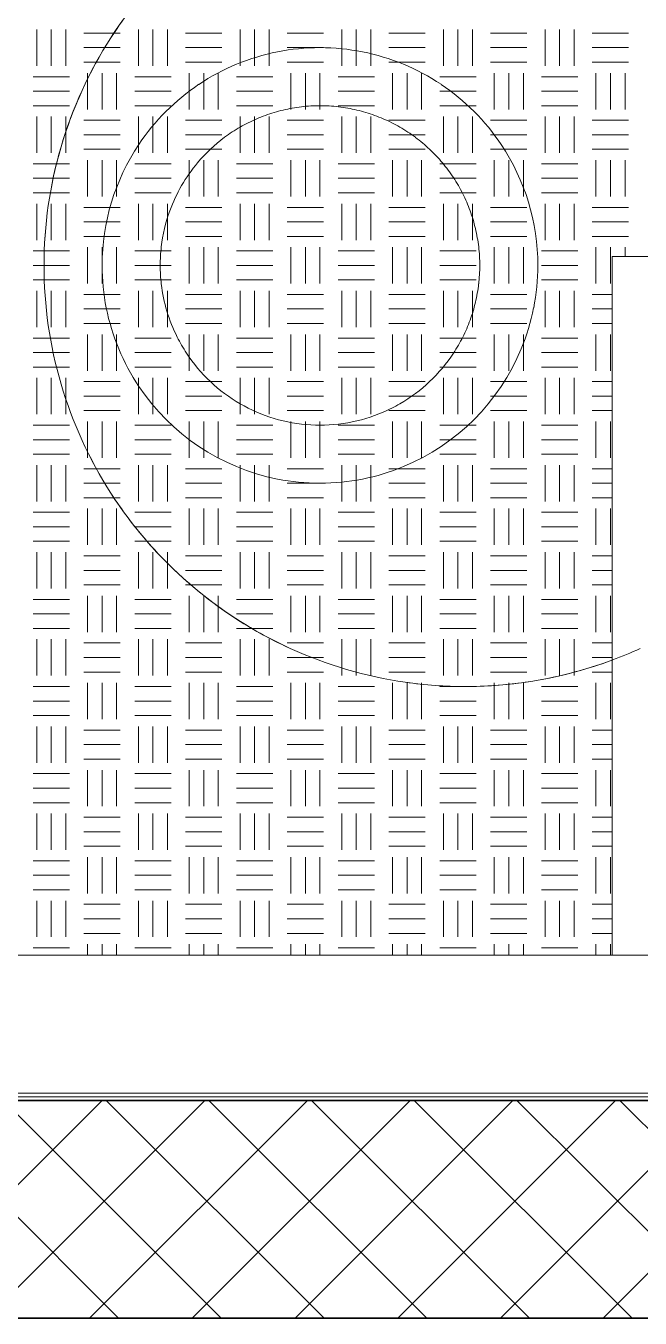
# Model space of a CAD drawing. Extents: x -1907 to 937, y -179 to 966.
# Drawn here: x -439.86 to -422.94, y 218.65 to 254.25 of the extents above; entities that cross this region are included whole.
import ezdxf
from ezdxf.lldxf.tags import DXFTag

# ---------------------------------------------------------------- set-up
doc = ezdxf.new("R2010")
doc.units = 0
doc.layers.get('0').update_dxf_attribs({"lineweight": 13})
for name, color, linetype, lineweight in [('A-FLOR-____-OTLN', 7, 'Continuous', 9), ('A-FLOR-____-OVHD', 7, 'Strichpunkt - Fein', 9), ('A-GENM-____-OTLN', 7, 'Continuous', 9), ('A-WALL-____-MCUT', 7, 'Continuous', 35), ('A-WALL-____-PATT', 7, 'Continuous', 35), ('M-EQPM-____-OTLN', 7, 'Continuous', 9), ('S-GRID-____-OTLN', 7, 'Continuous', 5)]:
    doc.layers.add(name, color=color, linetype=linetype, lineweight=lineweight)
tags = doc.linetypes.add('_Rasterlinie_', pattern=[0.375, 0.2, -0.05, 0.075, -0.05]).pattern_tags.tags
tags[10:11] = [DXFTag(74, 4), DXFTag(75, 0), DXFTag(340, '0'), DXFTag(46, 1.0), DXFTag(50, 0.0), DXFTag(44, 0.0), DXFTag(45, 0.0)]
tags[8:9] = [DXFTag(74, 4), DXFTag(75, 0), DXFTag(340, '0'), DXFTag(46, 1.0), DXFTag(50, 0.0), DXFTag(44, 0.0), DXFTag(45, 0.0)]
tags[6:7] = [DXFTag(74, 4), DXFTag(75, 0), DXFTag(340, '0'), DXFTag(46, 1.0), DXFTag(50, 0.0), DXFTag(44, 0.0), DXFTag(45, 0.0)]
tags[4:5] = [DXFTag(74, 4), DXFTag(75, 0), DXFTag(340, '0'), DXFTag(46, 1.0), DXFTag(50, 0.0), DXFTag(44, 0.0), DXFTag(45, 0.0)]
tags = doc.linetypes.add('Strichpunkt - Fein', pattern=[0.2, 0.1, -0.05, 0, -0.05]).pattern_tags.tags
tags[10:11] = [DXFTag(74, 4), DXFTag(75, 0), DXFTag(340, '0'), DXFTag(46, 1.0), DXFTag(50, 0.0), DXFTag(44, 0.0), DXFTag(45, 0.0)]
tags[8:9] = [DXFTag(74, 4), DXFTag(75, 0), DXFTag(340, '0'), DXFTag(46, 1.0), DXFTag(50, 0.0), DXFTag(44, 0.0), DXFTag(45, 0.0)]
tags[6:7] = [DXFTag(74, 4), DXFTag(75, 0), DXFTag(340, '0'), DXFTag(46, 1.0), DXFTag(50, 0.0), DXFTag(44, 0.0), DXFTag(45, 0.0)]
tags[4:5] = [DXFTag(74, 4), DXFTag(75, 0), DXFTag(340, '0'), DXFTag(46, 1.0), DXFTag(50, 0.0), DXFTag(44, 0.0), DXFTag(45, 0.0)]

# ---------------------------------------------------------------- blocks, each defined once
blk = doc.blocks.new('Referenz-A0UJ2810XE', base_point=(-1920.131, -159.413))
at = {"layer": 'A-FLOR-____-OTLN', "color": 0, "linetype": 'Continuous', "ltscale": 0.13}
blk.add_line((-450.461, 228.65), (-404.461, 228.65), dxfattribs=at)
at = {"layer": 'A-FLOR-____-OVHD', "color": 0, "linetype": 'Strichpunkt - Fein', "ltscale": 0.13}
blk.add_line((-33.561, 224.65), (-797.461, 224.65), dxfattribs=at)
at = {"layer": 'A-GENM-____-OTLN', "color": 0, "linetype": 'Continuous', "ltscale": 0.13}
for p, q in [((-439.561, 253.15), (-439.561, 254.15)), ((-439.161, 253.15), (-439.161, 254.15)), ((-438.761, 253.15), (-438.761, 254.15)), ((-437.261, 254.05), (-438.261, 254.05)), ((-436.761, 253.15), (-436.761, 254.15)), ((-436.361, 253.15), (-436.361, 254.15)), ((-435.961, 253.15), (-435.961, 254.15)), ((-434.461, 254.05), (-435.461, 254.05)), ((-433.961, 253.15), (-433.961, 254.15)), ((-433.561, 253.15), (-433.561, 254.15)), ((-433.161, 253.15), (-433.161, 254.15)), ((-431.661, 254.05), (-432.661, 254.05)), ((-431.161, 253.15), (-431.161, 254.15)), ((-430.761, 253.15), (-430.761, 254.15)), ((-430.361, 253.15), (-430.361, 254.15)), ((-428.861, 254.05), (-429.861, 254.05)), ((-428.361, 253.15), (-428.361, 254.15)), ((-427.961, 253.15), (-427.961, 254.15)), ((-427.561, 253.15), (-427.561, 254.15)), ((-426.061, 254.05), (-427.061, 254.05)), ((-425.561, 253.15), (-425.561, 254.15)), ((-425.161, 253.15), (-425.161, 254.15)), ((-424.761, 253.15), (-424.761, 254.15)), ((-423.261, 254.05), (-424.261, 254.05)), ((-437.261, 253.65), (-438.261, 253.65)), ((-434.461, 253.65), (-435.461, 253.65)), ((-431.661, 253.65), (-432.661, 253.65)), ((-428.861, 253.65), (-429.861, 253.65)), ((-426.061, 253.65), (-427.061, 253.65)), ((-423.261, 253.65), (-424.261, 253.65)), ((-437.261, 253.25), (-438.261, 253.25)), ((-434.461, 253.25), (-435.461, 253.25)), ((-431.661, 253.25), (-432.661, 253.25)), ((-428.861, 253.25), (-429.861, 253.25)), ((-426.061, 253.25), (-427.061, 253.25)), ((-423.261, 253.25), (-424.261, 253.25)), ((-438.661, 252.85), (-439.661, 252.85)), ((-438.161, 251.95), (-438.161, 252.95)), ((-437.761, 251.95), (-437.761, 252.95)), ((-437.361, 251.95), (-437.361, 252.95)), ((-435.861, 252.85), (-436.861, 252.85)), ((-435.361, 251.95), (-435.361, 252.95)), ((-434.961, 251.95), (-434.961, 252.95)), ((-434.561, 251.95), (-434.561, 252.95)), ((-433.061, 252.85), (-434.061, 252.85)), ((-432.561, 251.95), (-432.561, 252.95)), ((-432.161, 251.95), (-432.161, 252.95)), ((-431.761, 251.95), (-431.761, 252.95)), ((-430.261, 252.85), (-431.261, 252.85)), ((-429.761, 251.95), (-429.761, 252.95)), ((-429.361, 251.95), (-429.361, 252.95)), ((-428.961, 251.95), (-428.961, 252.95)), ((-427.461, 252.85), (-428.461, 252.85)), ((-426.961, 251.95), (-426.961, 252.95)), ((-426.561, 251.95), (-426.561, 252.95)), ((-426.161, 251.95), (-426.161, 252.95)), ((-424.661, 252.85), (-425.661, 252.85)), ((-424.161, 251.95), (-424.161, 252.95)), ((-423.761, 251.95), (-423.761, 252.95)), ((-423.361, 251.95), (-423.361, 252.95)), ((-438.661, 252.45), (-439.661, 252.45)), ((-435.861, 252.45), (-436.861, 252.45)), ((-433.061, 252.45), (-434.061, 252.45)), ((-430.261, 252.45), (-431.261, 252.45)), ((-427.461, 252.45), (-428.461, 252.45)), ((-424.661, 252.45), (-425.661, 252.45)), ((-438.661, 252.05), (-439.661, 252.05)), ((-435.861, 252.05), (-436.861, 252.05)), ((-433.061, 252.05), (-434.061, 252.05)), ((-430.261, 252.05), (-431.261, 252.05)), ((-427.461, 252.05), (-428.461, 252.05)), ((-424.661, 252.05), (-425.661, 252.05)), ((-439.561, 250.75), (-439.561, 251.75)), ((-439.161, 250.75), (-439.161, 251.75)), ((-438.761, 250.75), (-438.761, 251.75)), ((-436.761, 250.75), (-436.761, 251.75)), ((-436.361, 250.75), (-436.361, 251.75)), ((-435.961, 250.75), (-435.961, 251.75)), ((-433.961, 250.75), (-433.961, 251.75)), ((-433.561, 250.75), (-433.561, 251.75)), ((-433.161, 250.75), (-433.161, 251.75)), ((-431.161, 250.75), (-431.161, 251.75)), ((-430.761, 250.75), (-430.761, 251.75)), ((-430.361, 250.75), (-430.361, 251.75)), ((-428.361, 250.75), (-428.361, 251.75)), ((-427.961, 250.75), (-427.961, 251.75)), ((-427.561, 250.75), (-427.561, 251.75)), ((-425.561, 250.75), (-425.561, 251.75)), ((-425.161, 250.75), (-425.161, 251.75)), ((-424.761, 250.75), (-424.761, 251.75)), ((-437.261, 251.65), (-438.261, 251.65)), ((-434.461, 251.65), (-435.461, 251.65)), ((-431.661, 251.65), (-432.661, 251.65)), ((-428.861, 251.65), (-429.861, 251.65)), ((-426.061, 251.65), (-427.061, 251.65)), ((-423.261, 251.65), (-424.261, 251.65)), ((-437.261, 251.25), (-438.261, 251.25)), ((-434.461, 251.25), (-435.461, 251.25)), ((-431.661, 251.25), (-432.661, 251.25)), ((-428.861, 251.25), (-429.861, 251.25)), ((-426.061, 251.25), (-427.061, 251.25)), ((-423.261, 251.25), (-424.261, 251.25)), ((-437.261, 250.85), (-438.261, 250.85)), ((-434.461, 250.85), (-435.461, 250.85)), ((-431.661, 250.85), (-432.661, 250.85)), ((-428.861, 250.85), (-429.861, 250.85)), ((-426.061, 250.85), (-427.061, 250.85)), ((-423.261, 250.85), (-424.261, 250.85)), ((-438.661, 250.45), (-439.661, 250.45)), ((-438.161, 249.55), (-438.161, 250.55)), ((-437.761, 249.55), (-437.761, 250.55)), ((-437.361, 249.55), (-437.361, 250.55)), ((-435.861, 250.45), (-436.861, 250.45)), ((-435.361, 249.55), (-435.361, 250.55)), ((-434.961, 249.55), (-434.961, 250.55)), ((-434.561, 249.55), (-434.561, 250.55)), ((-433.061, 250.45), (-434.061, 250.45)), ((-432.561, 249.55), (-432.561, 250.55)), ((-432.161, 249.55), (-432.161, 250.55)), ((-431.761, 249.55), (-431.761, 250.55)), ((-430.261, 250.45), (-431.261, 250.45)), ((-429.761, 249.55), (-429.761, 250.55)), ((-429.361, 249.55), (-429.361, 250.55)), ((-428.961, 249.55), (-428.961, 250.55)), ((-427.461, 250.45), (-428.461, 250.45)), ((-426.961, 249.55), (-426.961, 250.55)), ((-426.561, 249.55), (-426.561, 250.55)), ((-426.161, 249.55), (-426.161, 250.55)), ((-424.661, 250.45), (-425.661, 250.45)), ((-424.161, 249.55), (-424.161, 250.55)), ((-423.761, 249.55), (-423.761, 250.55)), ((-423.361, 249.55), (-423.361, 250.55)), ((-438.661, 250.05), (-439.661, 250.05)), ((-435.861, 250.05), (-436.861, 250.05)), ((-433.061, 250.05), (-434.061, 250.05)), ((-430.261, 250.05), (-431.261, 250.05)), ((-427.461, 250.05), (-428.461, 250.05)), ((-424.661, 250.05), (-425.661, 250.05)), ((-438.661, 249.65), (-439.661, 249.65)), ((-435.861, 249.65), (-436.861, 249.65)), ((-433.061, 249.65), (-434.061, 249.65)), ((-430.261, 249.65), (-431.261, 249.65)), ((-427.461, 249.65), (-428.461, 249.65)), ((-424.661, 249.65), (-425.661, 249.65)), ((-439.561, 248.35), (-439.561, 249.35)), ((-439.161, 248.35), (-439.161, 249.35)), ((-438.761, 248.35), (-438.761, 249.35)), ((-437.261, 249.25), (-438.261, 249.25)), ((-436.761, 248.35), (-436.761, 249.35)), ((-436.361, 248.35), (-436.361, 249.35)), ((-435.961, 248.35), (-435.961, 249.35)), ((-434.461, 249.25), (-435.461, 249.25)), ((-433.961, 248.35), (-433.961, 249.35)), ((-433.561, 248.35), (-433.561, 249.35)), ((-433.161, 248.35), (-433.161, 249.35)), ((-431.661, 249.25), (-432.661, 249.25)), ((-431.161, 248.35), (-431.161, 249.35)), ((-430.761, 248.35), (-430.761, 249.35)), ((-430.361, 248.35), (-430.361, 249.35)), ((-428.861, 249.25), (-429.861, 249.25)), ((-428.361, 248.35), (-428.361, 249.35)), ((-427.961, 248.35), (-427.961, 249.35)), ((-427.561, 248.35), (-427.561, 249.35)), ((-426.061, 249.25), (-427.061, 249.25)), ((-425.561, 248.35), (-425.561, 249.35)), ((-425.161, 248.35), (-425.161, 249.35)), ((-424.761, 248.35), (-424.761, 249.35)), ((-423.261, 249.25), (-424.261, 249.25)), ((-437.261, 248.85), (-438.261, 248.85)), ((-434.461, 248.85), (-435.461, 248.85)), ((-431.661, 248.85), (-432.661, 248.85)), ((-428.861, 248.85), (-429.861, 248.85)), ((-426.061, 248.85), (-427.061, 248.85)), ((-423.261, 248.85), (-424.261, 248.85)), ((-437.261, 248.45), (-438.261, 248.45)), ((-438.161, 247.15), (-438.161, 248.15)), ((-437.761, 247.15), (-437.761, 248.15)), ((-437.361, 247.15), (-437.361, 248.15)), ((-434.461, 248.45), (-435.461, 248.45)), ((-435.361, 247.15), (-435.361, 248.15)), ((-434.961, 247.15), (-434.961, 248.15)), ((-434.561, 247.15), (-434.561, 248.15)), ((-431.661, 248.45), (-432.661, 248.45)), ((-432.561, 247.15), (-432.561, 248.15)), ((-432.161, 247.15), (-432.161, 248.15)), ((-431.761, 247.15), (-431.761, 248.15)), ((-428.861, 248.45), (-429.861, 248.45)), ((-429.761, 247.15), (-429.761, 248.15)), ((-429.361, 247.15), (-429.361, 248.15)), ((-428.961, 247.15), (-428.961, 248.15)), ((-426.061, 248.45), (-427.061, 248.45)), ((-426.961, 247.15), (-426.961, 248.15)), ((-426.561, 247.15), (-426.561, 248.15)), ((-426.161, 247.15), (-426.161, 248.15)), ((-423.261, 248.45), (-424.261, 248.45)), ((-424.161, 247.15), (-424.161, 248.15)), ((-423.761, 247.15), (-423.761, 248.15)), ((-423.361, 247.9), (-423.361, 248.15)), ((-438.661, 248.05), (-439.661, 248.05)), ((-435.861, 248.05), (-436.861, 248.05)), ((-433.061, 248.05), (-434.061, 248.05)), ((-430.261, 248.05), (-431.261, 248.05)), ((-427.461, 248.05), (-428.461, 248.05)), ((-424.661, 248.05), (-425.661, 248.05)), ((-404.461, 247.9), (-423.711, 247.9)), ((-423.711, 247.9), (-423.711, 228.65)), ((-423.711, 228.65), (-423.711, 247.9)), ((-423.711, 247.9), (-404.461, 247.9)), ((-438.661, 247.65), (-439.661, 247.65)), ((-435.861, 247.65), (-436.861, 247.65)), ((-433.061, 247.65), (-434.061, 247.65)), ((-430.261, 247.65), (-431.261, 247.65)), ((-427.461, 247.65), (-428.461, 247.65)), ((-424.661, 247.65), (-425.661, 247.65)), ((-438.661, 247.25), (-439.661, 247.25)), ((-435.861, 247.25), (-436.861, 247.25)), ((-433.061, 247.25), (-434.061, 247.25)), ((-430.261, 247.25), (-431.261, 247.25)), ((-427.461, 247.25), (-428.461, 247.25)), ((-424.661, 247.25), (-425.661, 247.25)), ((-439.561, 245.95), (-439.561, 246.95)), ((-439.161, 245.95), (-439.161, 246.95)), ((-438.761, 245.95), (-438.761, 246.95)), ((-437.261, 246.85), (-438.261, 246.85)), ((-436.761, 245.95), (-436.761, 246.95)), ((-436.361, 245.95), (-436.361, 246.95)), ((-435.961, 245.95), (-435.961, 246.95)), ((-434.461, 246.85), (-435.461, 246.85)), ((-433.961, 245.95), (-433.961, 246.95)), ((-433.561, 245.95), (-433.561, 246.95)), ((-433.161, 245.95), (-433.161, 246.95)), ((-431.661, 246.85), (-432.661, 246.85)), ((-431.161, 245.95), (-431.161, 246.95)), ((-430.761, 245.95), (-430.761, 246.95)), ((-430.361, 245.95), (-430.361, 246.95)), ((-428.861, 246.85), (-429.861, 246.85)), ((-428.361, 245.95), (-428.361, 246.95)), ((-427.961, 245.95), (-427.961, 246.95)), ((-427.561, 245.95), (-427.561, 246.95)), ((-426.061, 246.85), (-427.061, 246.85)), ((-425.561, 245.95), (-425.561, 246.95)), ((-425.161, 245.95), (-425.161, 246.95)), ((-424.761, 245.95), (-424.761, 246.95)), ((-423.705, 246.85), (-424.261, 246.85)), ((-437.261, 246.45), (-438.261, 246.45)), ((-434.461, 246.45), (-435.461, 246.45)), ((-431.661, 246.45), (-432.661, 246.45)), ((-428.861, 246.45), (-429.861, 246.45)), ((-426.061, 246.45), (-427.061, 246.45)), ((-423.706, 246.45), (-424.261, 246.45)), ((-437.261, 246.05), (-438.261, 246.05)), ((-434.461, 246.05), (-435.461, 246.05)), ((-431.661, 246.05), (-432.661, 246.05)), ((-428.861, 246.05), (-429.861, 246.05)), ((-426.061, 246.05), (-427.061, 246.05)), ((-423.706, 246.05), (-424.261, 246.05)), ((-438.661, 245.65), (-439.661, 245.65)), ((-438.161, 244.75), (-438.161, 245.75)), ((-437.761, 244.75), (-437.761, 245.75)), ((-437.361, 244.75), (-437.361, 245.75)), ((-435.861, 245.65), (-436.861, 245.65)), ((-435.361, 244.75), (-435.361, 245.75)), ((-434.961, 244.75), (-434.961, 245.75)), ((-434.561, 244.75), (-434.561, 245.75)), ((-433.061, 245.65), (-434.061, 245.65)), ((-432.561, 244.75), (-432.561, 245.75)), ((-432.161, 244.75), (-432.161, 245.75)), ((-431.761, 244.75), (-431.761, 245.75)), ((-430.261, 245.65), (-431.261, 245.65)), ((-429.761, 244.75), (-429.761, 245.75)), ((-429.361, 244.75), (-429.361, 245.75)), ((-428.961, 244.75), (-428.961, 245.75)), ((-427.461, 245.65), (-428.461, 245.65)), ((-426.961, 244.75), (-426.961, 245.75)), ((-426.561, 244.75), (-426.561, 245.75)), ((-426.161, 244.75), (-426.161, 245.75)), ((-424.661, 245.65), (-425.661, 245.65)), ((-424.161, 244.75), (-424.161, 245.75)), ((-423.761, 244.75), (-423.761, 245.75)), ((-438.661, 245.25), (-439.661, 245.25)), ((-435.861, 245.25), (-436.861, 245.25)), ((-433.061, 245.25), (-434.061, 245.25)), ((-430.261, 245.25), (-431.261, 245.25)), ((-427.461, 245.25), (-428.461, 245.25)), ((-424.661, 245.25), (-425.661, 245.25)), ((-438.661, 244.85), (-439.661, 244.85)), ((-435.861, 244.85), (-436.861, 244.85)), ((-433.061, 244.85), (-434.061, 244.85)), ((-430.261, 244.85), (-431.261, 244.85)), ((-427.461, 244.85), (-428.461, 244.85)), ((-424.661, 244.85), (-425.661, 244.85)), ((-439.561, 243.55), (-439.561, 244.55)), ((-439.161, 243.55), (-439.161, 244.55)), ((-438.761, 243.55), (-438.761, 244.55)), ((-437.261, 244.45), (-438.261, 244.45)), ((-436.761, 243.55), (-436.761, 244.55)), ((-436.361, 243.55), (-436.361, 244.55)), ((-435.961, 243.55), (-435.961, 244.55)), ((-434.461, 244.45), (-435.461, 244.45)), ((-433.961, 243.55), (-433.961, 244.55)), ((-433.561, 243.55), (-433.561, 244.55)), ((-433.161, 243.55), (-433.161, 244.55)), ((-431.661, 244.45), (-432.661, 244.45)), ((-431.161, 243.55), (-431.161, 244.55)), ((-430.761, 243.55), (-430.761, 244.55)), ((-430.361, 243.55), (-430.361, 244.55)), ((-428.861, 244.45), (-429.861, 244.45)), ((-428.361, 243.55), (-428.361, 244.55)), ((-427.961, 243.55), (-427.961, 244.55)), ((-427.561, 243.55), (-427.561, 244.55)), ((-426.061, 244.45), (-427.061, 244.45)), ((-425.561, 243.55), (-425.561, 244.55)), ((-425.161, 243.55), (-425.161, 244.55)), ((-424.761, 243.55), (-424.761, 244.55)), ((-423.706, 244.45), (-424.261, 244.45)), ((-437.261, 244.05), (-438.261, 244.05)), ((-434.461, 244.05), (-435.461, 244.05)), ((-431.661, 244.05), (-432.661, 244.05)), ((-428.861, 244.05), (-429.861, 244.05)), ((-426.061, 244.05), (-427.061, 244.05)), ((-423.706, 244.05), (-424.261, 244.05)), ((-437.261, 243.65), (-438.261, 243.65)), ((-434.461, 243.65), (-435.461, 243.65)), ((-431.661, 243.65), (-432.661, 243.65)), ((-428.861, 243.65), (-429.861, 243.65)), ((-426.061, 243.65), (-427.061, 243.65)), ((-423.706, 243.65), (-424.261, 243.65)), ((-438.661, 243.25), (-439.661, 243.25)), ((-438.161, 242.35), (-438.161, 243.35)), ((-437.761, 242.35), (-437.761, 243.35)), ((-437.361, 242.35), (-437.361, 243.35)), ((-435.861, 243.25), (-436.861, 243.25)), ((-435.361, 242.35), (-435.361, 243.35)), ((-434.961, 242.35), (-434.961, 243.35)), ((-434.561, 242.35), (-434.561, 243.35)), ((-433.061, 243.25), (-434.061, 243.25)), ((-432.561, 242.35), (-432.561, 243.35)), ((-432.161, 242.35), (-432.161, 243.35)), ((-431.761, 242.35), (-431.761, 243.35)), ((-430.261, 243.25), (-431.261, 243.25)), ((-429.761, 242.35), (-429.761, 243.35)), ((-429.361, 242.35), (-429.361, 243.35)), ((-428.961, 242.35), (-428.961, 243.35)), ((-427.461, 243.25), (-428.461, 243.25)), ((-426.961, 242.35), (-426.961, 243.35)), ((-426.561, 242.35), (-426.561, 243.35)), ((-426.161, 242.35), (-426.161, 243.35)), ((-424.661, 243.25), (-425.661, 243.25)), ((-424.161, 242.35), (-424.161, 243.35)), ((-423.761, 242.35), (-423.761, 243.35)), ((-438.661, 242.85), (-439.661, 242.85)), ((-435.861, 242.85), (-436.861, 242.85)), ((-433.061, 242.85), (-434.061, 242.85)), ((-430.261, 242.85), (-431.261, 242.85)), ((-427.461, 242.85), (-428.461, 242.85)), ((-424.661, 242.85), (-425.661, 242.85)), ((-438.661, 242.45), (-439.661, 242.45)), ((-435.861, 242.45), (-436.861, 242.45)), ((-433.061, 242.45), (-434.061, 242.45)), ((-430.261, 242.45), (-431.261, 242.45)), ((-427.461, 242.45), (-428.461, 242.45)), ((-424.661, 242.45), (-425.661, 242.45)), ((-439.561, 241.15), (-439.561, 242.15)), ((-439.161, 241.15), (-439.161, 242.15)), ((-438.761, 241.15), (-438.761, 242.15)), ((-436.761, 241.15), (-436.761, 242.15)), ((-436.361, 241.15), (-436.361, 242.15)), ((-435.961, 241.15), (-435.961, 242.15)), ((-433.961, 241.15), (-433.961, 242.15)), ((-433.561, 241.15), (-433.561, 242.15)), ((-433.161, 241.15), (-433.161, 242.15)), ((-431.161, 241.15), (-431.161, 242.15)), ((-430.761, 241.15), (-430.761, 242.15)), ((-430.361, 241.15), (-430.361, 242.15)), ((-428.361, 241.15), (-428.361, 242.15)), ((-427.961, 241.15), (-427.961, 242.15)), ((-427.561, 241.15), (-427.561, 242.15)), ((-425.561, 241.15), (-425.561, 242.15)), ((-425.161, 241.15), (-425.161, 242.15)), ((-424.761, 241.15), (-424.761, 242.15)), ((-437.261, 242.05), (-438.261, 242.05)), ((-434.461, 242.05), (-435.461, 242.05)), ((-431.661, 242.05), (-432.661, 242.05)), ((-428.861, 242.05), (-429.861, 242.05)), ((-426.061, 242.05), (-427.061, 242.05)), ((-423.707, 242.05), (-424.261, 242.05)), ((-437.261, 241.65), (-438.261, 241.65)), ((-434.461, 241.65), (-435.461, 241.65)), ((-431.661, 241.65), (-432.661, 241.65)), ((-428.861, 241.65), (-429.861, 241.65)), ((-426.061, 241.65), (-427.061, 241.65)), ((-423.707, 241.65), (-424.261, 241.65)), ((-437.261, 241.25), (-438.261, 241.25)), ((-434.461, 241.25), (-435.461, 241.25)), ((-431.661, 241.25), (-432.661, 241.25)), ((-428.861, 241.25), (-429.861, 241.25)), ((-426.061, 241.25), (-427.061, 241.25)), ((-423.707, 241.25), (-424.261, 241.25)), ((-438.661, 240.85), (-439.661, 240.85)), ((-438.161, 239.95), (-438.161, 240.95)), ((-437.761, 239.95), (-437.761, 240.95)), ((-437.361, 239.95), (-437.361, 240.95)), ((-435.861, 240.85), (-436.861, 240.85)), ((-435.361, 239.95), (-435.361, 240.95)), ((-434.961, 239.95), (-434.961, 240.95)), ((-434.561, 239.95), (-434.561, 240.95)), ((-433.061, 240.85), (-434.061, 240.85)), ((-432.561, 239.95), (-432.561, 240.95)), ((-432.161, 239.95), (-432.161, 240.95)), ((-431.761, 239.95), (-431.761, 240.95)), ((-430.261, 240.85), (-431.261, 240.85)), ((-429.761, 239.95), (-429.761, 240.95)), ((-429.361, 239.95), (-429.361, 240.95)), ((-428.961, 239.95), (-428.961, 240.95)), ((-427.461, 240.85), (-428.461, 240.85)), ((-426.961, 239.95), (-426.961, 240.95)), ((-426.561, 239.95), (-426.561, 240.95)), ((-426.161, 239.95), (-426.161, 240.95)), ((-424.661, 240.85), (-425.661, 240.85)), ((-424.161, 239.95), (-424.161, 240.95)), ((-423.761, 239.95), (-423.761, 240.95)), ((-438.661, 240.45), (-439.661, 240.45)), ((-435.861, 240.45), (-436.861, 240.45)), ((-433.061, 240.45), (-434.061, 240.45)), ((-430.261, 240.45), (-431.261, 240.45)), ((-427.461, 240.45), (-428.461, 240.45)), ((-424.661, 240.45), (-425.661, 240.45)), ((-438.661, 240.05), (-439.661, 240.05)), ((-435.861, 240.05), (-436.861, 240.05)), ((-433.061, 240.05), (-434.061, 240.05)), ((-430.261, 240.05), (-431.261, 240.05)), ((-427.461, 240.05), (-428.461, 240.05)), ((-424.661, 240.05), (-425.661, 240.05)), ((-439.561, 238.75), (-439.561, 239.75)), ((-439.161, 238.75), (-439.161, 239.75)), ((-438.761, 238.75), (-438.761, 239.75)), ((-437.261, 239.65), (-438.261, 239.65)), ((-436.761, 238.75), (-436.761, 239.75)), ((-436.361, 238.75), (-436.361, 239.75)), ((-435.961, 238.75), (-435.961, 239.75)), ((-434.461, 239.65), (-435.461, 239.65)), ((-433.961, 238.75), (-433.961, 239.75)), ((-433.561, 238.75), (-433.561, 239.75)), ((-433.161, 238.75), (-433.161, 239.75)), ((-431.661, 239.65), (-432.661, 239.65)), ((-431.161, 238.75), (-431.161, 239.75)), ((-430.761, 238.75), (-430.761, 239.75)), ((-430.361, 238.75), (-430.361, 239.75)), ((-428.861, 239.65), (-429.861, 239.65)), ((-428.361, 238.75), (-428.361, 239.75)), ((-427.961, 238.75), (-427.961, 239.75)), ((-427.561, 238.75), (-427.561, 239.75)), ((-426.061, 239.65), (-427.061, 239.65)), ((-425.561, 238.75), (-425.561, 239.75)), ((-425.161, 238.75), (-425.161, 239.75)), ((-424.761, 238.75), (-424.761, 239.75)), ((-423.708, 239.65), (-424.261, 239.65)), ((-437.261, 239.25), (-438.261, 239.25)), ((-434.461, 239.25), (-435.461, 239.25)), ((-431.661, 239.25), (-432.661, 239.25)), ((-428.861, 239.25), (-429.861, 239.25)), ((-426.061, 239.25), (-427.061, 239.25)), ((-423.708, 239.25), (-424.261, 239.25)), ((-437.261, 238.85), (-438.261, 238.85)), ((-438.161, 237.55), (-438.161, 238.55)), ((-437.761, 237.55), (-437.761, 238.55)), ((-437.361, 237.55), (-437.361, 238.55)), ((-434.461, 238.85), (-435.461, 238.85)), ((-435.361, 237.55), (-435.361, 238.55)), ((-434.961, 237.55), (-434.961, 238.55)), ((-434.561, 237.55), (-434.561, 238.55)), ((-431.661, 238.85), (-432.661, 238.85)), ((-432.561, 237.55), (-432.561, 238.55)), ((-432.161, 237.55), (-432.161, 238.55)), ((-431.761, 237.55), (-431.761, 238.55)), ((-428.861, 238.85), (-429.861, 238.85)), ((-429.761, 237.55), (-429.761, 238.55)), ((-429.361, 237.55), (-429.361, 238.55)), ((-428.961, 237.55), (-428.961, 238.55)), ((-426.061, 238.85), (-427.061, 238.85)), ((-426.961, 237.55), (-426.961, 238.55)), ((-426.561, 237.55), (-426.561, 238.55)), ((-426.161, 237.55), (-426.161, 238.55)), ((-423.708, 238.85), (-424.261, 238.85)), ((-424.161, 237.55), (-424.161, 238.55)), ((-423.761, 237.55), (-423.761, 238.55)), ((-438.661, 238.45), (-439.661, 238.45)), ((-435.861, 238.45), (-436.861, 238.45)), ((-433.061, 238.45), (-434.061, 238.45)), ((-430.261, 238.45), (-431.261, 238.45)), ((-427.461, 238.45), (-428.461, 238.45)), ((-424.661, 238.45), (-425.661, 238.45)), ((-438.661, 238.05), (-439.661, 238.05)), ((-435.861, 238.05), (-436.861, 238.05)), ((-433.061, 238.05), (-434.061, 238.05)), ((-430.261, 238.05), (-431.261, 238.05)), ((-427.461, 238.05), (-428.461, 238.05)), ((-424.661, 238.05), (-425.661, 238.05)), ((-438.661, 237.65), (-439.661, 237.65)), ((-435.861, 237.65), (-436.861, 237.65)), ((-433.061, 237.65), (-434.061, 237.65)), ((-430.261, 237.65), (-431.261, 237.65)), ((-427.461, 237.65), (-428.461, 237.65)), ((-424.661, 237.65), (-425.661, 237.65)), ((-439.561, 236.35), (-439.561, 237.35)), ((-439.161, 236.35), (-439.161, 237.35)), ((-438.761, 236.35), (-438.761, 237.35)), ((-437.261, 237.25), (-438.261, 237.25)), ((-436.761, 236.35), (-436.761, 237.35)), ((-436.361, 236.35), (-436.361, 237.35)), ((-435.961, 236.35), (-435.961, 237.35)), ((-434.461, 237.25), (-435.461, 237.25)), ((-433.961, 236.35), (-433.961, 237.35)), ((-433.561, 236.35), (-433.561, 237.35)), ((-433.161, 236.35), (-433.161, 237.35)), ((-431.661, 237.25), (-432.661, 237.25)), ((-431.161, 236.35), (-431.161, 237.35)), ((-430.761, 236.35), (-430.761, 237.35)), ((-430.361, 236.35), (-430.361, 237.35)), ((-428.861, 237.25), (-429.861, 237.25)), ((-428.361, 236.35), (-428.361, 237.35)), ((-427.961, 236.35), (-427.961, 237.35)), ((-427.561, 236.35), (-427.561, 237.35)), ((-426.061, 237.25), (-427.061, 237.25)), ((-425.561, 236.35), (-425.561, 237.35)), ((-425.161, 236.35), (-425.161, 237.35)), ((-424.761, 236.35), (-424.761, 237.35)), ((-423.709, 237.25), (-424.261, 237.25)), ((-437.261, 236.85), (-438.261, 236.85)), ((-434.461, 236.85), (-435.461, 236.85)), ((-431.661, 236.85), (-432.661, 236.85)), ((-428.861, 236.85), (-429.861, 236.85)), ((-426.061, 236.85), (-427.061, 236.85)), ((-423.709, 236.85), (-424.261, 236.85)), ((-437.261, 236.45), (-438.261, 236.45)), ((-434.461, 236.45), (-435.461, 236.45)), ((-431.661, 236.45), (-432.661, 236.45)), ((-428.861, 236.45), (-429.861, 236.45)), ((-426.061, 236.45), (-427.061, 236.45)), ((-423.709, 236.45), (-424.261, 236.45)), ((-438.661, 236.05), (-439.661, 236.05)), ((-438.161, 235.15), (-438.161, 236.15)), ((-437.761, 235.15), (-437.761, 236.15)), ((-437.361, 235.15), (-437.361, 236.15)), ((-435.861, 236.05), (-436.861, 236.05)), ((-435.361, 235.15), (-435.361, 236.15)), ((-434.961, 235.15), (-434.961, 236.15)), ((-434.561, 235.15), (-434.561, 236.15)), ((-433.061, 236.05), (-434.061, 236.05)), ((-432.561, 235.15), (-432.561, 236.15)), ((-432.161, 235.15), (-432.161, 236.15)), ((-431.761, 235.15), (-431.761, 236.15)), ((-430.261, 236.05), (-431.261, 236.05)), ((-429.761, 235.15), (-429.761, 236.15)), ((-429.361, 235.15), (-429.361, 236.15)), ((-428.961, 235.15), (-428.961, 236.15)), ((-427.461, 236.05), (-428.461, 236.05)), ((-426.961, 235.15), (-426.961, 236.15)), ((-426.561, 235.15), (-426.561, 236.15)), ((-426.161, 235.15), (-426.161, 236.15)), ((-424.661, 236.05), (-425.661, 236.05)), ((-424.161, 235.15), (-424.161, 236.15)), ((-423.761, 235.15), (-423.761, 236.15)), ((-438.661, 235.65), (-439.661, 235.65)), ((-435.861, 235.65), (-436.861, 235.65)), ((-433.061, 235.65), (-434.061, 235.65)), ((-430.261, 235.65), (-431.261, 235.65)), ((-427.461, 235.65), (-428.461, 235.65)), ((-424.661, 235.65), (-425.661, 235.65)), ((-438.661, 235.25), (-439.661, 235.25)), ((-435.861, 235.25), (-436.861, 235.25)), ((-433.061, 235.25), (-434.061, 235.25)), ((-430.261, 235.25), (-431.261, 235.25)), ((-427.461, 235.25), (-428.461, 235.25)), ((-424.661, 235.25), (-425.661, 235.25)), ((-439.561, 233.95), (-439.561, 234.95)), ((-439.161, 233.95), (-439.161, 234.95)), ((-438.761, 233.95), (-438.761, 234.95)), ((-437.261, 234.85), (-438.261, 234.85)), ((-436.761, 233.95), (-436.761, 234.95)), ((-436.361, 233.95), (-436.361, 234.95)), ((-435.961, 233.95), (-435.961, 234.95)), ((-434.461, 234.85), (-435.461, 234.85)), ((-433.961, 233.95), (-433.961, 234.95)), ((-433.561, 233.95), (-433.561, 234.95)), ((-433.161, 233.95), (-433.161, 234.95)), ((-431.661, 234.85), (-432.661, 234.85)), ((-431.161, 233.95), (-431.161, 234.95)), ((-430.761, 233.95), (-430.761, 234.95)), ((-430.361, 233.95), (-430.361, 234.95)), ((-428.861, 234.85), (-429.861, 234.85)), ((-428.361, 233.95), (-428.361, 234.95)), ((-427.961, 233.95), (-427.961, 234.95)), ((-427.561, 233.95), (-427.561, 234.95)), ((-426.061, 234.85), (-427.061, 234.85)), ((-425.561, 233.95), (-425.561, 234.95)), ((-425.161, 233.95), (-425.161, 234.95)), ((-424.761, 233.95), (-424.761, 234.95)), ((-423.709, 234.85), (-424.261, 234.85)), ((-437.261, 234.45), (-438.261, 234.45)), ((-434.461, 234.45), (-435.461, 234.45)), ((-431.661, 234.45), (-432.661, 234.45)), ((-428.861, 234.45), (-429.861, 234.45)), ((-426.061, 234.45), (-427.061, 234.45)), ((-423.709, 234.45), (-424.261, 234.45)), ((-437.261, 234.05), (-438.261, 234.05)), ((-434.461, 234.05), (-435.461, 234.05)), ((-431.661, 234.05), (-432.661, 234.05)), ((-428.861, 234.05), (-429.861, 234.05)), ((-426.061, 234.05), (-427.061, 234.05)), ((-423.71, 234.05), (-424.261, 234.05)), ((-438.661, 233.65), (-439.661, 233.65)), ((-438.161, 232.75), (-438.161, 233.75)), ((-437.761, 232.75), (-437.761, 233.75)), ((-437.361, 232.75), (-437.361, 233.75)), ((-435.861, 233.65), (-436.861, 233.65)), ((-435.361, 232.75), (-435.361, 233.75)), ((-434.961, 232.75), (-434.961, 233.75)), ((-434.561, 232.75), (-434.561, 233.75)), ((-433.061, 233.65), (-434.061, 233.65)), ((-432.561, 232.75), (-432.561, 233.75)), ((-432.161, 232.75), (-432.161, 233.75)), ((-431.761, 232.75), (-431.761, 233.75)), ((-430.261, 233.65), (-431.261, 233.65)), ((-429.761, 232.75), (-429.761, 233.75)), ((-429.361, 232.75), (-429.361, 233.75)), ((-428.961, 232.75), (-428.961, 233.75)), ((-427.461, 233.65), (-428.461, 233.65)), ((-426.961, 232.75), (-426.961, 233.75)), ((-426.561, 232.75), (-426.561, 233.75)), ((-426.161, 232.75), (-426.161, 233.75)), ((-424.661, 233.65), (-425.661, 233.65)), ((-424.161, 232.75), (-424.161, 233.75)), ((-423.761, 232.75), (-423.761, 233.75)), ((-438.661, 233.25), (-439.661, 233.25)), ((-435.861, 233.25), (-436.861, 233.25)), ((-433.061, 233.25), (-434.061, 233.25)), ((-430.261, 233.25), (-431.261, 233.25)), ((-427.461, 233.25), (-428.461, 233.25)), ((-424.661, 233.25), (-425.661, 233.25)), ((-438.661, 232.85), (-439.661, 232.85)), ((-435.861, 232.85), (-436.861, 232.85)), ((-433.061, 232.85), (-434.061, 232.85)), ((-430.261, 232.85), (-431.261, 232.85)), ((-427.461, 232.85), (-428.461, 232.85)), ((-424.661, 232.85), (-425.661, 232.85)), ((-439.561, 231.55), (-439.561, 232.55)), ((-439.161, 231.55), (-439.161, 232.55)), ((-438.761, 231.55), (-438.761, 232.55)), ((-436.761, 231.55), (-436.761, 232.55)), ((-436.361, 231.55), (-436.361, 232.55)), ((-435.961, 231.55), (-435.961, 232.55)), ((-433.961, 231.55), (-433.961, 232.55)), ((-433.561, 231.55), (-433.561, 232.55)), ((-433.161, 231.55), (-433.161, 232.55)), ((-431.161, 231.55), (-431.161, 232.55)), ((-430.761, 231.55), (-430.761, 232.55)), ((-430.361, 231.55), (-430.361, 232.55)), ((-428.361, 231.55), (-428.361, 232.55)), ((-427.961, 231.55), (-427.961, 232.55)), ((-427.561, 231.55), (-427.561, 232.55)), ((-425.561, 231.55), (-425.561, 232.55)), ((-425.161, 231.55), (-425.161, 232.55)), ((-424.761, 231.55), (-424.761, 232.55)), ((-437.261, 232.45), (-438.261, 232.45)), ((-434.461, 232.45), (-435.461, 232.45)), ((-431.661, 232.45), (-432.661, 232.45)), ((-428.861, 232.45), (-429.861, 232.45)), ((-426.061, 232.45), (-427.061, 232.45)), ((-423.71, 232.45), (-424.261, 232.45)), ((-437.261, 232.05), (-438.261, 232.05)), ((-434.461, 232.05), (-435.461, 232.05)), ((-431.661, 232.05), (-432.661, 232.05)), ((-428.861, 232.05), (-429.861, 232.05)), ((-426.061, 232.05), (-427.061, 232.05)), ((-423.71, 232.05), (-424.261, 232.05)), ((-437.261, 231.65), (-438.261, 231.65)), ((-434.461, 231.65), (-435.461, 231.65)), ((-431.661, 231.65), (-432.661, 231.65)), ((-428.861, 231.65), (-429.861, 231.65)), ((-426.061, 231.65), (-427.061, 231.65)), ((-423.71, 231.65), (-424.261, 231.65)), ((-438.661, 231.25), (-439.661, 231.25)), ((-438.161, 230.35), (-438.161, 231.35)), ((-437.761, 230.35), (-437.761, 231.35)), ((-437.361, 230.35), (-437.361, 231.35)), ((-435.861, 231.25), (-436.861, 231.25)), ((-435.361, 230.35), (-435.361, 231.35)), ((-434.961, 230.35), (-434.961, 231.35)), ((-434.561, 230.35), (-434.561, 231.35)), ((-433.061, 231.25), (-434.061, 231.25)), ((-432.561, 230.35), (-432.561, 231.35)), ((-432.161, 230.35), (-432.161, 231.35)), ((-431.761, 230.35), (-431.761, 231.35)), ((-430.261, 231.25), (-431.261, 231.25)), ((-429.761, 230.35), (-429.761, 231.35)), ((-429.361, 230.35), (-429.361, 231.35)), ((-428.961, 230.35), (-428.961, 231.35)), ((-427.461, 231.25), (-428.461, 231.25)), ((-426.961, 230.35), (-426.961, 231.35)), ((-426.561, 230.35), (-426.561, 231.35)), ((-426.161, 230.35), (-426.161, 231.35)), ((-424.661, 231.25), (-425.661, 231.25)), ((-424.161, 230.35), (-424.161, 231.35)), ((-423.761, 230.35), (-423.761, 231.35)), ((-438.661, 230.85), (-439.661, 230.85)), ((-435.861, 230.85), (-436.861, 230.85)), ((-433.061, 230.85), (-434.061, 230.85)), ((-430.261, 230.85), (-431.261, 230.85)), ((-427.461, 230.85), (-428.461, 230.85)), ((-424.661, 230.85), (-425.661, 230.85)), ((-438.661, 230.45), (-439.661, 230.45)), ((-435.861, 230.45), (-436.861, 230.45)), ((-433.061, 230.45), (-434.061, 230.45)), ((-430.261, 230.45), (-431.261, 230.45)), ((-427.461, 230.45), (-428.461, 230.45)), ((-424.661, 230.45), (-425.661, 230.45)), ((-439.561, 229.15), (-439.561, 230.15)), ((-439.161, 229.15), (-439.161, 230.15)), ((-438.761, 229.15), (-438.761, 230.15)), ((-437.261, 230.05), (-438.261, 230.05)), ((-436.761, 229.15), (-436.761, 230.15)), ((-436.361, 229.15), (-436.361, 230.15)), ((-435.961, 229.15), (-435.961, 230.15)), ((-434.461, 230.05), (-435.461, 230.05)), ((-433.961, 229.15), (-433.961, 230.15)), ((-433.561, 229.15), (-433.561, 230.15)), ((-433.161, 229.15), (-433.161, 230.15)), ((-431.661, 230.05), (-432.661, 230.05)), ((-431.161, 229.15), (-431.161, 230.15)), ((-430.761, 229.15), (-430.761, 230.15)), ((-430.361, 229.15), (-430.361, 230.15)), ((-428.861, 230.05), (-429.861, 230.05)), ((-428.361, 229.15), (-428.361, 230.15)), ((-427.961, 229.15), (-427.961, 230.15)), ((-427.561, 229.15), (-427.561, 230.15)), ((-426.061, 230.05), (-427.061, 230.05)), ((-425.561, 229.15), (-425.561, 230.15)), ((-425.161, 229.15), (-425.161, 230.15)), ((-424.761, 229.15), (-424.761, 230.15)), ((-423.711, 230.05), (-424.261, 230.05)), ((-437.261, 229.65), (-438.261, 229.65)), ((-434.461, 229.65), (-435.461, 229.65)), ((-431.661, 229.65), (-432.661, 229.65)), ((-428.861, 229.65), (-429.861, 229.65)), ((-426.061, 229.65), (-427.061, 229.65)), ((-423.711, 229.65), (-424.261, 229.65)), ((-437.261, 229.25), (-438.261, 229.25)), ((-438.161, 228.65), (-438.161, 228.95)), ((-437.761, 228.65), (-437.761, 228.95)), ((-437.361, 228.65), (-437.361, 228.95)), ((-434.461, 229.25), (-435.461, 229.25)), ((-435.361, 228.65), (-435.361, 228.95)), ((-434.961, 228.65), (-434.961, 228.95)), ((-434.561, 228.65), (-434.561, 228.95)), ((-431.661, 229.25), (-432.661, 229.25)), ((-432.561, 228.65), (-432.561, 228.95)), ((-432.161, 228.65), (-432.161, 228.95)), ((-431.761, 228.65), (-431.761, 228.95)), ((-428.861, 229.25), (-429.861, 229.25)), ((-429.761, 228.65), (-429.761, 228.95)), ((-429.361, 228.65), (-429.361, 228.95)), ((-428.961, 228.65), (-428.961, 228.95)), ((-426.061, 229.25), (-427.061, 229.25)), ((-426.961, 228.65), (-426.961, 228.95)), ((-426.561, 228.65), (-426.561, 228.95)), ((-426.161, 228.65), (-426.161, 228.95)), ((-423.711, 229.25), (-424.261, 229.25)), ((-424.161, 228.65), (-424.161, 228.95)), ((-423.761, 228.65), (-423.761, 228.95)), ((-423.711, 228.65), (-450.461, 228.65)), ((-450.461, 228.65), (-423.711, 228.65)), ((-438.661, 228.85), (-439.661, 228.85)), ((-435.861, 228.85), (-436.861, 228.85)), ((-433.061, 228.85), (-434.061, 228.85)), ((-430.261, 228.85), (-431.261, 228.85)), ((-427.461, 228.85), (-428.461, 228.85)), ((-424.661, 228.85), (-425.661, 228.85)), ((-422.111, 224.75), (-454.361, 224.75)), ((-454.361, 224.75), (-422.111, 224.75)), ((-422.211, 224.85), (-454.261, 224.85)), ((-454.261, 224.85), (-422.211, 224.85))]:
    blk.add_line(p, q, dxfattribs=at)
at = {"layer": 'A-WALL-____-MCUT', "color": 0, "linetype": 'Continuous', "ltscale": 0.35}
for p, q in [((-337.661, 224.65), (-456.761, 224.65)), ((-456.761, 218.65), (-328.661, 218.65))]:
    blk.add_line(p, q, dxfattribs=at)
at = {"layer": 'A-WALL-____-PATT', "color": 0, "linetype": 'Continuous', "lineweight": 9, "ltscale": 0.13}
for p, q in [((-443.762, 218.65), (-437.763, 224.65)), ((-437.307, 218.651), (-443.306, 224.65)), ((-440.934, 218.651), (-434.934, 224.65)), ((-434.479, 218.651), (-440.478, 224.65)), ((-438.105, 218.651), (-432.106, 224.65)), ((-431.65, 218.651), (-437.65, 224.65)), ((-435.277, 218.651), (-429.278, 224.65)), ((-428.822, 218.651), (-434.821, 224.65)), ((-432.448, 218.651), (-426.449, 224.65)), ((-425.994, 218.651), (-431.993, 224.65)), ((-429.62, 218.651), (-423.621, 224.65)), ((-423.165, 218.651), (-429.164, 224.65)), ((-426.791, 218.651), (-420.792, 224.65)), ((-420.337, 218.651), (-426.336, 224.65)), ((-423.963, 218.651), (-417.964, 224.65)), ((-417.509, 218.651), (-423.507, 224.65))]:
    blk.add_line(p, q, dxfattribs=at)
at = {"layer": 'M-EQPM-____-OTLN', "color": 0, "linetype": 'Continuous', "ltscale": 0.13}
for centre, major_axis, end_param in [((-427.761, 247.65), (9.759, 6.271), 1.142397), ((-427.761, 247.65), (11.597, 0.251), 1.549164), ((-427.761, 247.65), (-7.596, 8.767), 0.285599), ((-427.761, 247.65), (-8.767, 7.596), 0.285599), ((-427.761, 247.65), (-8.767, 7.596), 0.1428), ((-427.761, 247.65), (-9.759, 6.271), 0.285599), ((-427.761, 247.65), (-9.759, 6.271), 0.285599), ((-431.761, 247.65), (0, 6), 0.392699), ((-431.761, 247.65), (2.296, 5.543), 0.392699), ((-431.761, 247.65), (-2.296, 5.543), 0.19635), ((-431.761, 247.65), (3.333, 4.989), 0.19635), ((-427.761, 247.65), (-10.552, 4.819), 0.571199), ((-431.761, 247.65), (-3.333, 4.989), 0.392699), ((-431.761, 247.65), (4.989, 3.333), 0.392699), ((-431.761, 247.65), (0.256, 4.393), 0.116355), ((-431.761, 247.65), (-1.262, 4.215), 0.116355), ((-431.761, 247.65), (-0.764, 4.333), 0.116355), ((-431.761, 247.65), (-0.256, 4.393), 0.116355), ((-431.761, 247.65), (0.764, 4.333), 0.116355), ((-431.761, 247.65), (1.262, 4.215), 0.116355), ((-431.761, 247.65), (1.743, 4.04), 0.116355), ((-431.761, 247.65), (-2.2, 3.811), 0.116355), ((-431.761, 247.65), (-1.743, 4.04), 0.116355), ((-431.761, 247.65), (2.2, 3.811), 0.116355), ((-431.761, 247.65), (2.627, 3.529), 0.116355), ((-431.761, 247.65), (-4.989, 3.333), 0.589049), ((-431.761, 247.65), (-2.627, 3.529), 0.232711), ((-431.761, 247.65), (3.019, 3.2), 0.116355), ((-431.761, 247.65), (6, 0), 0.589049), ((-427.761, 247.65), (-11.13, 3.268), 0.285599), ((-427.761, 247.65), (-11.13, 3.268), 0.1428), ((-431.761, 247.65), (3.371, 2.828), 0.116355), ((-431.761, 247.65), (-3.371, 2.828), 0.349066), ((-431.761, 247.65), (3.676, 2.418), 0.116355), ((-431.761, 247.65), (3.932, 1.975), 0.116355), ((-431.761, 247.65), (4.135, 1.505), 0.116355), ((-427.761, 247.65), (-11.482, 1.651), 0.285599), ((-431.761, 247.65), (-4.135, 1.505), 0.232711), ((-431.761, 247.65), (4.281, 1.015), 0.116355), ((-431.761, 247.65), (4.37, 0.511), 0.116355), ((-431.761, 247.65), (-4.37, 0.511), 0.116355), ((-431.761, 247.65), (4.4, 0), 0.116355), ((-427.761, 247.65), (-11.6, 0), 0.285599), ((-431.761, 247.65), (-6, 0), 0.392699), ((-431.761, 247.65), (-4.4, 0), 0.116355), ((-431.761, 247.65), (4.37, -0.511), 0.116355), ((-431.761, 247.65), (5.885, -1.171), 0.19635), ((-431.761, 247.65), (-4.37, -0.511), 0.349066), ((-431.761, 247.65), (4.281, -1.015), 0.116355), ((-431.761, 247.65), (4.135, -1.505), 0.116355), ((-431.761, 247.65), (5.543, -2.296), 0.19635), ((-427.761, 247.65), (-11.482, -1.651), 0.285599), ((-427.761, 247.65), (-11.482, -1.651), 0.285599), ((-431.761, 247.65), (3.932, -1.975), 0.116355), ((-431.761, 247.65), (-3.932, -1.975), 0.116355), ((-431.761, 247.65), (3.676, -2.418), 0.116355), ((-431.761, 247.65), (-5.543, -2.296), 0.19635), ((-431.761, 247.65), (2.296, -5.543), 0.785398), ((-431.761, 247.65), (-3.676, -2.418), 0.232711), ((-431.761, 247.65), (3.019, -3.2), 0.232711), ((-427.761, 247.65), (-11.13, -3.268), 0.285599), ((-431.761, 247.65), (-4.989, -3.333), 0.785398), ((-431.761, 247.65), (-3.019, -3.2), 0.465421), ((-431.761, 247.65), (2.2, -3.811), 0.232711), ((-431.761, 247.65), (0.764, -4.333), 0.232711), ((-431.761, 247.65), (1.743, -4.04), 0.116355), ((-431.761, 247.65), (-1.262, -4.215), 0.232711), ((-431.761, 247.65), (-0.256, -4.393), 0.232711), ((-427.761, 247.65), (-10.552, -4.819), 0.285599), ((-427.761, 247.65), (-10.552, -4.819), 0.285599), ((-431.761, 247.65), (0, -6), 0.392699), ((-431.761, 247.65), (-1.171, -5.885), 0.19635), ((-427.761, 247.65), (-9.759, -6.271), 0.1428), ((-427.761, 247.65), (-8.767, -7.596), 0.285599), ((-427.761, 247.65), (-8.767, -7.596), 0.428399), ((-427.761, 247.65), (-8.767, -7.596), 0.285599), ((-427.761, 247.65), (-6.271, -9.759), 0.285599), ((-427.761, 247.65), (-6.271, -9.759), 0.1428), ((-427.761, 247.65), (-4.819, -10.552), 0.285599), ((-427.761, 247.65), (-4.819, -10.552), 0.285599), ((-427.761, 247.65), (4.06, -10.866), 0.070514), ((-427.761, 247.65), (4.06, -10.866), 0.070514), ((-427.761, 247.65), (4.06, -10.866), 0.070514), ((-427.761, 247.65), (0, -11.6), 0.357605), ((-427.761, 247.65), (1.651, -11.482), 0.214805), ((-427.761, 247.65), (1.651, -11.482), 0.214805), ((-427.761, 247.65), (-3.268, -11.13), 0.285599), ((-427.761, 247.65), (-1.651, -11.482), 0.1428), ((-427.761, 247.65), (-1.651, -11.482), 0.1428), ((-427.761, 247.65), (0, -11.6), 0.1428), ((-427.761, 247.65), (0, -11.6), 0.1428)]:
    blk.add_ellipse(centre, major_axis=major_axis, ratio=1, start_param=0, end_param=end_param, dxfattribs=at)
at = {"layer": 'S-GRID-____-OTLN', "color": 0, "linetype": '_Rasterlinie_', "ltscale": 0.13}
blk.add_line((-944.261, 218.65), (300.929, 218.65), dxfattribs=at)

msp = doc.modelspace()

# ---------------------------------------------------------------- block references
at = {"color": 9, "lineweight": 25, "ltscale": 0.25, "true_color": 0xc0c0c0}
msp.add_blockref('Referenz-A0UJ2810XE', (-1920.131, -159.413), dxfattribs=at)

doc.saveas('drawing.dxf')
